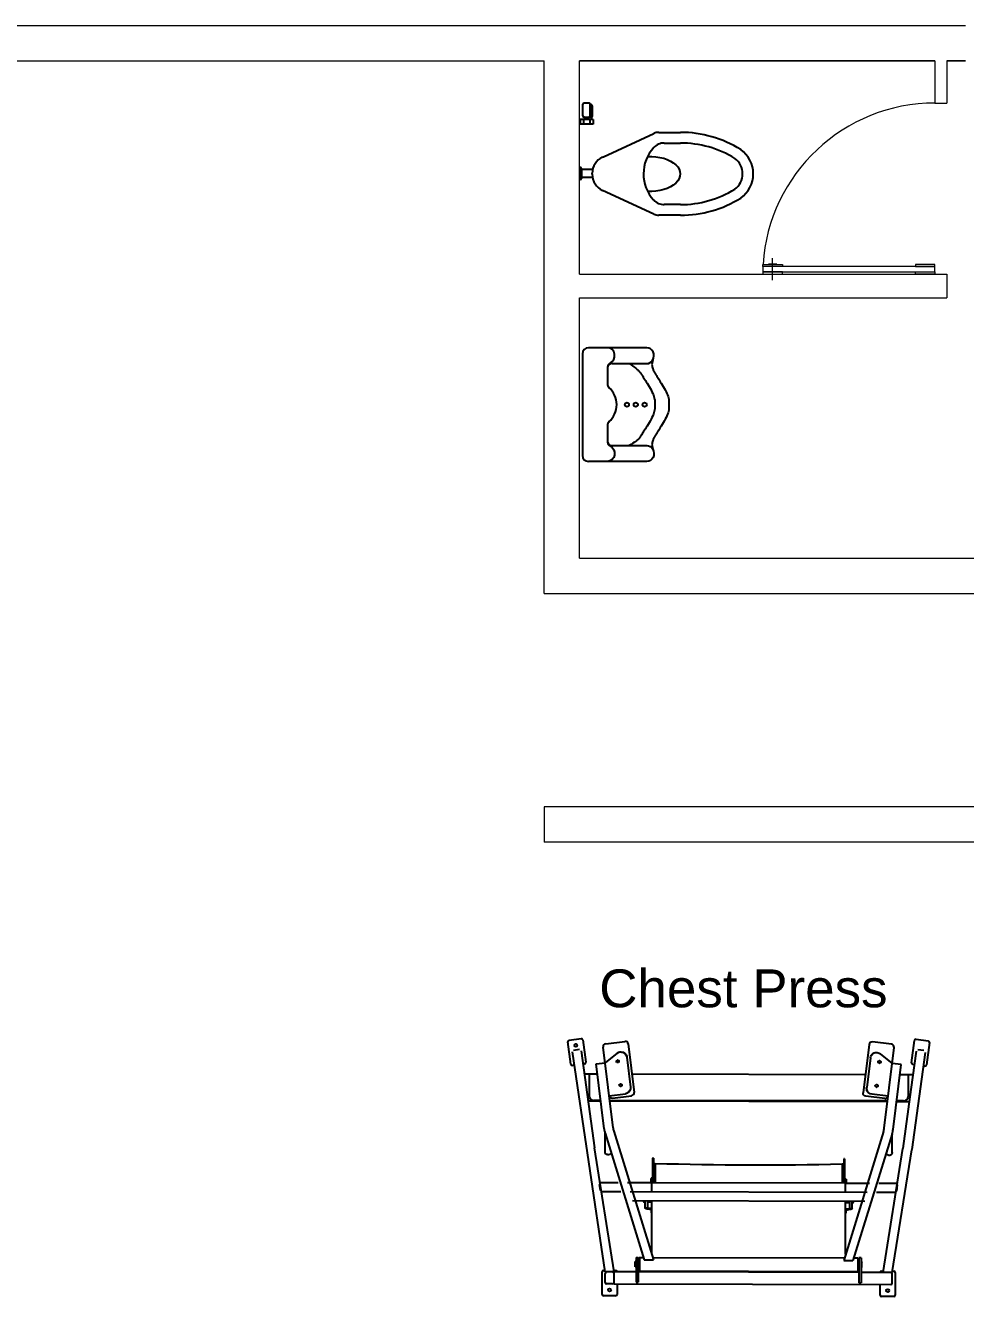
# Model space of a CAD drawing. Header units: millimetres. Extents: x 217.8 to 250.3, y 155.3 to 171.1.
# Drawn here: x 226 to 229.97, y 165.74 to 171.1 of the extents above; entities that cross this region are included whole.
import ezdxf

# ---------------------------------------------------------------- set-up
doc = ezdxf.new("R2010")
doc.units = ezdxf.units.MM
doc.layers.add('ARREDI_attrezzature', color=175, linetype='Continuous')
doc.layers.add('SANITARI', color=175, linetype='Continuous')
for name, color, linetype, lineweight in [('MURATURA_sezioni', 5, 'Continuous', 18), ('PORTE_infissi', 252, 'Continuous', 5), ('TESTO', 253, 'Continuous', 25)]:
    doc.layers.add(name, color=color, linetype=linetype, lineweight=lineweight)
doc.styles.get("Standard").update_dxf_attribs({"font": 'ARIAL.TTF'})

msp = doc.modelspace()

# ---------------------------------------------------------------- linework, layer by layer
at = {"layer": 'ARREDI_attrezzature', "linetype": 'Continuous'}
for p, q in [((228.305, 166.7165), (228.2921, 166.8109)), ((228.2976, 166.818), (228.3479, 166.8249)), ((228.3551, 166.8195), (228.368, 166.7251)), ((228.4524, 166.8035), (228.5329, 166.8134)), ((229.6585, 166.8011), (229.5781, 166.8109)), ((229.743, 166.7226), (229.7559, 166.817)), ((229.763, 166.8225), (229.8134, 166.8156)), ((229.8188, 166.8084), (229.8059, 166.714)), ((228.3107, 166.769), (228.449, 165.8403)), ((228.3158, 166.7767), (228.3415, 166.7802)), ((228.3484, 166.7741), (228.4045, 166.3639)), ((228.4832, 166.4487), (228.4414, 166.7894)), ((228.5004, 166.7635), (228.4492, 166.7226)), ((228.5004, 166.7635), (228.5082, 166.7677)), ((228.5082, 166.7677), (228.5122, 166.7686)), ((228.5122, 166.7686), (228.516, 166.7689)), ((228.5132, 166.7688), (228.5216, 166.7685)), ((228.516, 166.7689), (228.5206, 166.7684)), ((228.5206, 166.7684), (228.5245, 166.7673)), ((228.5216, 166.7685), (228.5254, 166.7674)), ((228.5245, 166.7673), (228.5287, 166.7653)), ((228.5254, 166.7674), (228.5296, 166.7653)), ((228.5287, 166.7653), (228.5318, 166.763)), ((228.5296, 166.7653), (228.5327, 166.7631)), ((228.5318, 166.763), (228.5348, 166.7601)), ((228.5327, 166.7631), (228.5356, 166.7602)), ((228.5348, 166.7601), (228.5372, 166.7567)), ((228.5356, 166.7602), (228.538, 166.7568)), ((228.5372, 166.7567), (228.539, 166.7533)), ((228.538, 166.7568), (228.5397, 166.7534)), ((228.547, 166.8023), (228.5721, 166.5981)), ((229.5639, 166.7999), (229.5389, 166.5957)), ((229.5713, 166.7512), (229.5729, 166.7542)), ((229.572, 166.7508), (229.5736, 166.754)), ((229.5729, 166.7542), (229.5754, 166.7578)), ((229.5736, 166.754), (229.5755, 166.7568)), ((229.5754, 166.7578), (229.5782, 166.7606)), ((229.5755, 166.7568), (229.5786, 166.7601)), ((229.5782, 166.7606), (229.582, 166.7632)), ((229.5786, 166.7601), (229.582, 166.7627)), ((229.582, 166.7632), (229.5853, 166.7648)), ((229.582, 166.7627), (229.5854, 166.7644)), ((229.5853, 166.7648), (229.5891, 166.766)), ((229.5854, 166.7644), (229.5898, 166.7659)), ((229.5891, 166.766), (229.5927, 166.7665)), ((229.5898, 166.7659), (229.5937, 166.7664)), ((229.5927, 166.7665), (229.5965, 166.7665)), ((229.5937, 166.7664), (229.598, 166.7663)), ((229.5965, 166.7665), (229.5977, 166.7663)), ((229.598, 166.7663), (229.6024, 166.7654)), ((229.6024, 166.7654), (229.6061, 166.7639)), ((229.6061, 166.7639), (229.6095, 166.7618)), ((229.6095, 166.7618), (229.6106, 166.761)), ((229.6106, 166.761), (229.6618, 166.7201)), ((229.6278, 166.4463), (229.6696, 166.7869)), ((229.7625, 166.7716), (229.7404, 166.6097)), ((229.8003, 166.7664), (229.7442, 166.3562)), ((229.7952, 166.7742), (229.7695, 166.7778)), ((228.3185, 166.7119), (228.3122, 166.7111)), ((228.3625, 166.7179), (228.3562, 166.7171)), ((228.4117, 166.718), (228.4496, 166.7226)), ((228.4454, 166.4441), (228.4117, 166.718)), ((228.4971, 166.7291), (228.4963, 166.729)), ((228.4972, 166.7284), (228.4978, 166.7318)), ((228.4972, 166.7279), (228.4972, 166.7284)), ((228.4972, 166.7284), (228.4972, 166.7284)), ((228.4979, 166.7263), (228.4972, 166.7279)), ((228.4978, 166.7318), (228.499, 166.7333)), ((228.4992, 166.7247), (228.4979, 166.7263)), ((228.499, 166.7333), (228.5006, 166.7343)), ((228.5008, 166.7238), (228.4992, 166.7247)), ((228.5006, 166.7343), (228.5027, 166.7346)), ((228.5025, 166.7235), (228.5008, 166.7238)), ((228.5026, 166.7346), (228.5018, 166.7345)), ((228.5018, 166.729), (228.5018, 166.729)), ((228.5026, 166.7235), (228.5018, 166.7234)), ((228.5046, 166.7239), (228.5025, 166.7235)), ((228.5027, 166.7346), (228.5044, 166.7343)), ((228.5044, 166.7343), (228.506, 166.7334)), ((228.5062, 166.7248), (228.5046, 166.7239)), ((228.506, 166.7334), (228.5073, 166.7318)), ((228.5074, 166.7263), (228.5062, 166.7248)), ((228.5073, 166.7318), (228.508, 166.7302)), ((228.5081, 166.7291), (228.5073, 166.729)), ((228.508, 166.7297), (228.5074, 166.7263)), ((228.508, 166.7302), (228.508, 166.7297)), ((228.539, 166.7533), (228.5402, 166.7494)), ((228.5397, 166.7534), (228.541, 166.7495)), ((228.5402, 166.7494), (228.5407, 166.7466)), ((228.5407, 166.7466), (228.5562, 166.6205)), ((228.541, 166.7495), (228.5415, 166.7467)), ((228.5415, 166.7467), (228.557, 166.6206)), ((229.5694, 166.7442), (229.554, 166.6181)), ((229.5702, 166.7441), (229.5547, 166.6181)), ((229.5694, 166.7442), (229.5713, 166.7512)), ((229.5702, 166.7441), (229.572, 166.7508)), ((229.6029, 166.7273), (229.6044, 166.7305)), ((229.6029, 166.7268), (229.6029, 166.7273)), ((229.6029, 166.7273), (229.6029, 166.7273)), ((229.6031, 166.7251), (229.6029, 166.7268)), ((229.6029, 166.7266), (229.6037, 166.7265)), ((229.604, 166.7232), (229.6031, 166.7251)), ((229.6053, 166.722), (229.604, 166.7232)), ((229.6044, 166.7305), (229.6059, 166.7316)), ((229.6069, 166.7213), (229.6053, 166.722)), ((229.6059, 166.7316), (229.6076, 166.7321)), ((229.6091, 166.7211), (229.6069, 166.7213)), ((229.6076, 166.7321), (229.6098, 166.732)), ((229.6083, 166.7211), (229.6091, 166.721)), ((229.6084, 166.7322), (229.6091, 166.7321)), ((229.6091, 166.7265), (229.6091, 166.7265)), ((229.6108, 166.7217), (229.6091, 166.7211)), ((229.6098, 166.732), (229.6114, 166.7313)), ((229.6123, 166.7228), (229.6108, 166.7217)), ((229.6114, 166.7313), (229.6127, 166.73)), ((229.6138, 166.726), (229.6123, 166.7228)), ((229.6127, 166.73), (229.6136, 166.7282)), ((229.6136, 166.7282), (229.6138, 166.7264)), ((229.6138, 166.7266), (229.6146, 166.7265)), ((229.6138, 166.7264), (229.6138, 166.726)), ((229.661, 166.7202), (229.6618, 166.7201)), ((229.6992, 166.7155), (229.6618, 166.7201)), ((229.6656, 166.4416), (229.6992, 166.7155)), ((229.7547, 166.7146), (229.7484, 166.7155)), ((229.7988, 166.7086), (229.7925, 166.7095)), ((228.4171, 166.6745), (228.362, 166.6745)), ((228.3818, 166.6745), (228.3818, 166.5833)), ((229.5483, 166.6721), (228.5627, 166.6745)), ((229.7489, 166.6721), (229.6939, 166.6721)), ((229.7292, 166.6721), (229.7292, 166.5809)), ((228.5095, 166.6282), (228.5087, 166.6281)), ((228.5095, 166.6276), (228.5102, 166.631)), ((228.5096, 166.6271), (228.5095, 166.6276)), ((228.5095, 166.6276), (228.5095, 166.6276)), ((228.5102, 166.6255), (228.5096, 166.6271)), ((228.5102, 166.631), (228.5114, 166.6325)), ((228.5116, 166.6239), (228.5102, 166.6255)), ((228.5114, 166.6325), (228.513, 166.6334)), ((228.5131, 166.623), (228.5116, 166.6239)), ((228.513, 166.6334), (228.5151, 166.6338)), ((228.5149, 166.6227), (228.5131, 166.623)), ((228.515, 166.6338), (228.5142, 166.6337)), ((228.5142, 166.6281), (228.5142, 166.6281)), ((228.515, 166.6227), (228.5142, 166.6226)), ((228.517, 166.6231), (228.5149, 166.6227)), ((228.5151, 166.6338), (228.5168, 166.6335)), ((228.5168, 166.6335), (228.5184, 166.6326)), ((228.5185, 166.624), (228.517, 166.6231)), ((228.5184, 166.6326), (228.5197, 166.631)), ((228.5197, 166.6255), (228.5185, 166.624)), ((228.5197, 166.631), (228.5203, 166.6294)), ((228.5204, 166.6289), (228.5197, 166.6255)), ((228.5205, 166.6282), (228.5197, 166.6281)), ((228.5203, 166.6294), (228.5204, 166.6289)), ((228.5394, 166.5934), (228.5357, 166.5924)), ((228.5402, 166.5935), (228.5365, 166.5925)), ((228.5427, 166.5948), (228.5394, 166.5934)), ((228.5435, 166.5949), (228.5402, 166.5935)), ((228.546, 166.5968), (228.5427, 166.5948)), ((228.5468, 166.5969), (228.5435, 166.5949)), ((228.5488, 166.5992), (228.546, 166.5968)), ((228.5496, 166.5993), (228.5468, 166.5969)), ((228.5518, 166.6027), (228.5488, 166.5992)), ((228.5526, 166.6028), (228.5496, 166.5993)), ((228.5538, 166.606), (228.5518, 166.6027)), ((228.5545, 166.6061), (228.5526, 166.6028)), ((228.5553, 166.61), (228.5538, 166.606)), ((228.5561, 166.6101), (228.5545, 166.6061)), ((228.5561, 166.6133), (228.5553, 166.61)), ((228.5562, 166.6205), (228.5561, 166.6133)), ((228.5569, 166.6134), (228.5561, 166.6101)), ((228.557, 166.6206), (228.5569, 166.6134)), ((229.5388, 166.5938), (229.5389, 166.5957)), ((229.5392, 166.5909), (229.5388, 166.5938)), ((229.5538, 166.6153), (229.554, 166.6181)), ((229.554, 166.6113), (229.5538, 166.6153)), ((229.5549, 166.6076), (229.554, 166.6113)), ((229.5545, 166.6152), (229.5547, 166.6181)), ((229.5548, 166.6112), (229.5545, 166.6152)), ((229.5556, 166.6075), (229.5548, 166.6112)), ((229.5564, 166.6037), (229.5549, 166.6076)), ((229.5571, 166.6036), (229.5556, 166.6075)), ((229.5584, 166.6002), (229.5564, 166.6037)), ((229.5592, 166.6001), (229.5571, 166.6036)), ((229.5609, 166.5973), (229.5584, 166.6002)), ((229.5616, 166.5972), (229.5592, 166.6001)), ((229.5643, 166.5943), (229.5609, 166.5973)), ((229.5651, 166.5942), (229.5616, 166.5972)), ((229.5678, 166.5923), (229.5643, 166.5943)), ((229.5685, 166.5922), (229.5651, 166.5942)), ((229.5905, 166.6265), (229.592, 166.6296)), ((229.5905, 166.626), (229.5905, 166.6265)), ((229.5905, 166.6265), (229.5905, 166.6265)), ((229.5907, 166.6243), (229.5905, 166.626)), ((229.5905, 166.6258), (229.5913, 166.6257)), ((229.5916, 166.6224), (229.5907, 166.6243)), ((229.5929, 166.6212), (229.5916, 166.6224)), ((229.592, 166.6296), (229.5935, 166.6308)), ((229.5945, 166.6204), (229.5929, 166.6212)), ((229.5935, 166.6308), (229.5953, 166.6313)), ((229.5967, 166.6203), (229.5945, 166.6204)), ((229.5953, 166.6313), (229.5974, 166.6311)), ((229.596, 166.6313), (229.5968, 166.6312)), ((229.596, 166.6202), (229.5967, 166.6201)), ((229.5984, 166.6208), (229.5967, 166.6203)), ((229.5968, 166.6257), (229.5968, 166.6257)), ((229.5974, 166.6311), (229.599, 166.6304)), ((229.5999, 166.6219), (229.5984, 166.6208)), ((229.599, 166.6304), (229.6003, 166.6292)), ((229.6014, 166.6251), (229.5999, 166.6219)), ((229.6003, 166.6292), (229.6012, 166.6273)), ((229.6012, 166.6273), (229.6014, 166.6256)), ((229.6014, 166.6256), (229.6014, 166.6251)), ((229.6015, 166.6258), (229.6022, 166.6257)), ((229.7404, 166.6097), (229.7065, 166.3615)), ((228.431, 166.5611), (228.3775, 166.5611)), ((228.4306, 166.5643), (228.4008, 166.5643)), ((228.4666, 166.5839), (228.5353, 166.5923)), ((229.6419, 166.5618), (228.469, 166.5643)), ((229.6416, 166.5587), (228.4694, 166.5611)), ((228.4806, 166.5741), (228.561, 166.584)), ((228.5357, 166.5924), (228.5345, 166.5922)), ((228.5365, 166.5925), (228.5353, 166.5923)), ((229.5402, 166.5883), (229.5392, 166.5909)), ((229.5418, 166.5858), (229.5402, 166.5883)), ((229.5441, 166.5837), (229.5418, 166.5858)), ((229.5497, 166.5816), (229.5441, 166.5837)), ((229.6304, 166.5717), (229.5497, 166.5816)), ((229.5757, 166.5899), (229.5678, 166.5923)), ((229.5765, 166.5898), (229.5685, 166.5922)), ((229.6444, 166.5815), (229.5757, 166.5899)), ((229.7326, 166.5587), (229.6799, 166.5587)), ((229.7101, 166.5618), (229.6803, 166.5618)), ((228.4859, 166.4348), (228.6542, 165.8905)), ((229.6251, 166.4324), (229.4568, 165.888)), ((228.4491, 166.425), (228.6147, 165.8905)), ((228.4494, 166.3454), (228.4494, 166.4238)), ((229.6619, 166.4225), (229.4962, 165.888)), ((229.6614, 166.3426), (229.6614, 166.4209))]:
    msp.add_line(p, q, dxfattribs=at)
at = {"layer": 'ARREDI_attrezzature'}
for p, q in [((228.4875, 165.8403), (228.4045, 166.3636)), ((228.4494, 166.3433), (228.4493, 166.3447)), ((228.4493, 166.3447), (228.4493, 166.3447)), ((228.45, 166.3412), (228.4494, 166.3433)), ((228.451, 166.3394), (228.45, 166.3412)), ((228.4526, 166.3377), (228.451, 166.3394)), ((228.4546, 166.3362), (228.4526, 166.3377)), ((228.4577, 166.3349), (228.4546, 166.3362)), ((228.4608, 166.3343), (228.4577, 166.3349)), ((228.4645, 166.3345), (228.4608, 166.3343)), ((228.4674, 166.3352), (228.4645, 166.3345)), ((228.4723, 166.3385), (228.4674, 166.3352)), ((229.6235, 165.8379), (229.7064, 166.3611)), ((229.6393, 166.3355), (229.6387, 166.3361)), ((229.6415, 166.3338), (229.6393, 166.3355)), ((229.6443, 166.3326), (229.6415, 166.3338)), ((229.6478, 166.3319), (229.6443, 166.3326)), ((229.6514, 166.332), (229.6478, 166.3319)), ((229.6545, 166.3329), (229.6514, 166.332)), ((229.6567, 166.334), (229.6545, 166.3329)), ((229.6588, 166.3356), (229.6567, 166.334)), ((229.6603, 166.3377), (229.6588, 166.3356)), ((229.6616, 166.3422), (229.6603, 166.3377)), ((229.6614, 166.3441), (229.6616, 166.3422)), ((229.6619, 165.8379), (229.7442, 166.356)), ((228.6533, 166.3201), (228.6502, 166.3201)), ((228.6502, 166.3201), (228.6502, 166.2166)), ((228.6533, 166.3201), (228.6533, 166.2166)), ((228.6533, 166.2982), (228.6607, 166.2982)), ((228.6607, 166.2982), (228.6607, 166.2166)), ((229.4502, 166.2957), (229.4577, 166.2957)), ((229.4502, 166.2957), (229.4502, 166.2142)), ((229.4607, 166.3176), (229.4577, 166.3176)), ((229.4577, 166.3176), (229.4577, 166.2142)), ((229.4607, 166.3176), (229.4607, 166.2142)), ((228.6432, 166.2337), (228.6432, 166.2147)), ((228.6432, 166.2337), (228.648, 166.2337)), ((228.648, 166.2322), (228.648, 166.2337)), ((228.648, 166.2322), (228.6487, 166.2322)), ((228.648, 166.2163), (228.648, 166.2322)), ((228.6487, 166.2155), (228.6487, 166.2401)), ((228.6502, 166.2401), (228.6487, 166.2401)), ((229.4529, 166.2218), (229.4529, 166.2218)), ((229.4529, 166.2218), (229.4529, 166.2217)), ((229.4623, 166.2376), (229.4607, 166.2376)), ((229.4623, 166.2131), (229.4623, 166.2376)), ((229.463, 166.2297), (229.4623, 166.2297)), ((229.4678, 166.2313), (229.463, 166.2313)), ((229.463, 166.2297), (229.463, 166.2313)), ((229.463, 166.2138), (229.463, 166.2297)), ((229.4678, 166.2313), (229.4678, 166.2122)), ((228.5052, 166.2155), (228.4255, 166.2155)), ((228.4299, 166.1835), (228.4264, 166.2094)), ((228.5154, 166.1774), (228.4307, 166.1774)), ((228.6432, 166.2155), (228.5447, 166.2155)), ((229.5561, 166.175), (228.5549, 166.1774)), ((228.6432, 166.2147), (228.648, 166.2147)), ((228.6469, 166.1774), (228.6469, 166.2147)), ((228.648, 166.2163), (228.648, 166.2147)), ((228.6487, 166.2155), (228.648, 166.2155)), ((229.4623, 166.2142), (228.6487, 166.2166)), ((229.463, 166.2131), (229.4623, 166.2131)), ((229.463, 166.2138), (229.463, 166.2122)), ((229.4678, 166.2122), (229.463, 166.2122)), ((229.464, 166.175), (229.464, 166.2122)), ((229.5663, 166.2131), (229.4678, 166.2131)), ((229.6802, 166.175), (229.5955, 166.175)), ((229.6854, 166.2131), (229.6057, 166.2131)), ((229.6802, 166.175), (229.6802, 166.175)), ((229.6807, 166.178), (229.6806, 166.178)), ((229.6811, 166.1811), (229.6846, 166.207)), ((229.6811, 166.1811), (229.6811, 166.1811)), ((229.6846, 166.207), (229.6846, 166.207)), ((229.685, 166.21), (229.685, 166.21)), ((229.6854, 166.2131), (229.6854, 166.2131)), ((229.5459, 166.1369), (228.5651, 166.1393)), ((228.612, 166.1393), (228.612, 166.1354)), ((228.612, 166.1354), (228.6135, 166.1339)), ((228.6135, 166.1393), (228.6135, 166.1339)), ((228.6183, 166.1339), (228.6135, 166.1339)), ((228.6183, 166.1096), (228.6183, 166.1393)), ((228.6185, 166.109), (228.6183, 166.1096)), ((228.6279, 166.1096), (228.6183, 166.1096)), ((228.6279, 166.1393), (228.6279, 166.1096)), ((228.6469, 166.1339), (228.6279, 166.1339)), ((228.6282, 166.1089), (228.6279, 166.1096)), ((228.6469, 165.9176), (228.6469, 166.1393)), ((229.464, 165.9152), (229.464, 166.1369)), ((229.4831, 166.1314), (229.464, 166.1314)), ((229.4831, 166.1071), (229.4831, 166.1369)), ((229.4926, 166.1071), (229.4926, 166.1369)), ((229.4974, 166.1314), (229.4926, 166.1314)), ((229.4974, 166.1314), (229.4974, 166.1369)), ((229.4974, 166.1314), (229.499, 166.133)), ((229.499, 166.133), (229.499, 166.1369)), ((228.6191, 166.1082), (228.6185, 166.109)), ((228.6202, 166.1074), (228.6191, 166.1082)), ((228.6218, 166.1067), (228.6202, 166.1074)), ((228.6239, 166.1061), (228.6218, 166.1067)), ((228.6273, 166.1054), (228.6239, 166.1061)), ((228.6374, 166.1046), (228.6273, 166.1054)), ((228.629, 166.1084), (228.6282, 166.1089)), ((228.6306, 166.1078), (228.629, 166.1084)), ((228.6374, 166.1071), (228.6306, 166.1078)), ((228.6469, 166.1071), (228.6374, 166.1071)), ((228.6374, 166.1046), (228.6469, 166.1046)), ((228.6437, 166.1046), (228.6437, 166.093)), ((229.4736, 166.1046), (229.464, 166.1046)), ((229.464, 166.1022), (229.4736, 166.1022)), ((229.4672, 166.0906), (229.4672, 166.1022)), ((229.4777, 166.1049), (229.4736, 166.1046)), ((229.4775, 166.1023), (229.4736, 166.1022)), ((229.4822, 166.1027), (229.4775, 166.1023)), ((229.4801, 166.1053), (229.4777, 166.1049)), ((229.4818, 166.1059), (229.4801, 166.1053)), ((229.4831, 166.1071), (229.4818, 166.1059)), ((229.4854, 166.1032), (229.4822, 166.1027)), ((229.4831, 166.1071), (229.4926, 166.1071)), ((229.488, 166.1039), (229.4854, 166.1032)), ((229.4897, 166.1045), (229.488, 166.1039)), ((229.4912, 166.1053), (229.4897, 166.1045)), ((229.4926, 166.1071), (229.4912, 166.1053)), ((228.5802, 165.9009), (228.5802, 165.7959)), ((228.5802, 165.9009), (228.5898, 165.9009)), ((228.5898, 165.9009), (228.5898, 165.7959)), ((228.5945, 165.9009), (228.5929, 165.8994)), ((228.5929, 165.8994), (228.5929, 165.8453)), ((228.5945, 165.9009), (228.6119, 165.9009)), ((228.5945, 165.9009), (228.5945, 165.8438)), ((228.6514, 165.9009), (229.4596, 165.8985)), ((229.499, 165.8985), (229.5165, 165.8985)), ((229.5165, 165.8985), (229.518, 165.8969)), ((229.5165, 165.8985), (229.5165, 165.8413)), ((229.518, 165.8969), (229.518, 165.8428)), ((229.5212, 165.8985), (229.5212, 165.7934)), ((229.5307, 165.8985), (229.5212, 165.8985)), ((229.5307, 165.8985), (229.5307, 165.7934)), ((228.4429, 165.8459), (228.4483, 165.8459)), ((228.4867, 165.8459), (228.4937, 165.8459)), ((228.5775, 165.884), (228.577, 165.8835)), ((228.577, 165.8612), (228.577, 165.8835)), ((228.5775, 165.8777), (228.577, 165.8771)), ((228.5795, 165.8755), (228.577, 165.8755)), ((228.5795, 165.8692), (228.577, 165.8692)), ((228.5775, 165.867), (228.577, 165.8675)), ((228.5775, 165.8607), (228.577, 165.8612)), ((228.5785, 165.884), (228.5775, 165.884)), ((228.5775, 165.8607), (228.5775, 165.884)), ((228.5785, 165.8777), (228.5775, 165.8777)), ((228.5785, 165.867), (228.5775, 165.867)), ((228.5785, 165.8607), (228.5775, 165.8607)), ((228.5785, 165.884), (228.5785, 165.8607)), ((228.5794, 165.8835), (228.5787, 165.8835)), ((228.5787, 165.8612), (228.5787, 165.8835)), ((228.5794, 165.8771), (228.5787, 165.8771)), ((228.5794, 165.8675), (228.5787, 165.8675)), ((228.5794, 165.8612), (228.5787, 165.8612)), ((228.5794, 165.8612), (228.5794, 165.8835)), ((228.5795, 165.884), (228.5795, 165.8607)), ((228.5795, 165.8755), (228.5795, 165.8755)), ((228.5795, 165.8692), (228.5795, 165.8692)), ((228.5929, 165.884), (228.5898, 165.884)), ((228.5929, 165.8607), (228.5898, 165.8607)), ((228.5945, 165.8438), (228.5929, 165.8453)), ((228.5945, 165.8438), (229.5165, 165.8413)), ((228.6147, 165.8905), (228.6542, 165.8905)), ((229.4568, 165.888), (229.4962, 165.888)), ((229.5165, 165.8413), (229.518, 165.8428)), ((229.5212, 165.8816), (229.518, 165.8816)), ((229.5212, 165.8582), (229.518, 165.8582)), ((229.5314, 165.8816), (229.5314, 165.8582)), ((229.5315, 165.881), (229.5323, 165.881)), ((229.5315, 165.8587), (229.5315, 165.881)), ((229.5315, 165.8747), (229.5323, 165.8747)), ((229.5315, 165.8731), (229.534, 165.8731)), ((229.5315, 165.8667), (229.534, 165.8667)), ((229.5315, 165.8587), (229.5323, 165.8587)), ((229.5323, 165.8587), (229.5323, 165.881)), ((229.5324, 165.8816), (229.5324, 165.8582)), ((229.5324, 165.8816), (229.5334, 165.8816)), ((229.5324, 165.8752), (229.5334, 165.8752)), ((229.5324, 165.8582), (229.5334, 165.8582)), ((229.5334, 165.8816), (229.5339, 165.881)), ((229.5334, 165.8582), (229.5334, 165.8816)), ((229.5334, 165.8752), (229.5339, 165.8747)), ((229.5334, 165.8582), (229.5339, 165.8587)), ((229.5339, 165.8587), (229.5339, 165.881)), ((229.6172, 165.8435), (229.6242, 165.8435)), ((229.6627, 165.8435), (229.668, 165.8435)), ((228.4366, 165.7443), (228.4366, 165.8396)), ((228.4875, 165.8403), (228.449, 165.8403)), ((228.4493, 165.7949), (228.4493, 165.8335)), ((228.4813, 165.8396), (228.4554, 165.8396)), ((228.4813, 165.7888), (228.4554, 165.7888)), ((228.4874, 165.7949), (228.4874, 165.8335)), ((228.5802, 165.8396), (228.4882, 165.8396)), ((228.4882, 165.7888), (228.4882, 165.8396)), ((228.4882, 165.7888), (229.6556, 165.7863)), ((228.5001, 165.7888), (228.5001, 165.7443)), ((228.5802, 165.7959), (228.5898, 165.7959)), ((229.5212, 165.8371), (228.5898, 165.8396)), ((229.5212, 165.7934), (229.5307, 165.7934)), ((229.6556, 165.8371), (229.5307, 165.8371)), ((229.6619, 165.8379), (229.6235, 165.8379)), ((229.6617, 165.7924), (229.6617, 165.831)), ((229.6744, 165.8371), (229.6744, 165.7419)), ((228.4937, 165.738), (228.4429, 165.738)), ((229.6109, 165.7419), (229.6109, 165.7863)), ((229.668, 165.7355), (229.6172, 165.7355))]:
    msp.add_line(p, q, dxfattribs=at)
at = {"layer": 'ARREDI_attrezzature', "linetype": 'Continuous'}
msp.add_circle((228.3262, 166.7963), 0.00635, dxfattribs=at)
at = {"layer": 'ARREDI_attrezzature'}
for centre in [(228.4683, 165.7634), (229.6426, 165.7609)]:
    msp.add_circle(centre, 0.00635, dxfattribs=at)
at = {"layer": 'ARREDI_attrezzature', "linetype": 'Continuous'}
for centre, radius, start, end in [((228.2984, 166.8117), 0.00635, 97.781, 187.781), ((228.3488, 166.8186), 0.00635, 7.781, 97.781), ((228.5344, 166.8008), 0.0127, 7, 97), ((229.5766, 166.7983), 0.0127, 83, 173), ((229.7622, 166.8162), 0.00635, 82.219, 172.219), ((229.8125, 166.8093), 0.00635, 352.219, 82.219), ((228.454, 166.7909), 0.0127, 97, 187), ((229.657, 166.7885), 0.0127, 353, 83), ((228.3113, 166.7174), 0.00635, 187.781, 277.781), ((228.3617, 166.7242), 0.00635, 277.781, 7.781), ((229.7493, 166.7218), 0.00635, 172.219, 262.219), ((229.7996, 166.7149), 0.00635, 262.219, 352.219), ((228.5595, 166.5966), 0.0127, 277, 7), ((228.4008, 166.5833), 0.019, 180, 270), ((228.479, 166.5867), 0.0127, 187, 277), ((229.6319, 166.5843), 0.0127, 263, 353), ((229.7101, 166.5809), 0.019, 270, 0), ((228.584, 166.4611), 0.1397, 187, 195), ((228.584, 166.4611), 0.1016, 187, 195), ((229.5269, 166.4587), 0.1016, 345, 353), ((229.5269, 166.4587), 0.1397, 345, 353)]:
    msp.add_arc(centre, radius, start, end, dxfattribs=at)
at = {"layer": 'ARREDI_attrezzature'}
for centre, radius, start, end in [((229.1018, 181.2202), 14.9285, 268.30696, 271.33733), ((228.6469, 166.093), 0.00317, 180, 270), ((229.464, 166.0906), 0.00317, 270, 0), ((228.4429, 165.8396), 0.00635, 90, 180), ((228.4937, 165.8396), 0.00635, 0, 90), ((228.5787, 165.8836), 0.000127, 180, 270), ((228.5787, 165.8773), 0.000127, 180, 270), ((228.5794, 165.8836), 0.000127, 270, 0), ((228.5794, 165.8773), 0.000127, 270, 0), ((229.5315, 165.8812), 0.000127, 180, 270), ((229.5323, 165.8812), 0.000127, 270, 0), ((229.6172, 165.8371), 0.00635, 90, 180), ((229.668, 165.8371), 0.00635, 0, 90), ((228.4554, 165.8335), 0.0061, 90, 180), ((228.4554, 165.7949), 0.0061, 180, 270), ((228.4813, 165.8335), 0.0061, 0, 90), ((228.4813, 165.7949), 0.0061, 270, 0), ((229.6556, 165.831), 0.0061, 0, 90), ((229.6556, 165.7924), 0.0061, 270, 0), ((228.4429, 165.7443), 0.00635, 180, 270), ((228.4937, 165.7443), 0.00635, 270, 0), ((229.6172, 165.7419), 0.00635, 180, 270), ((229.668, 165.7419), 0.00635, 270, 0)]:
    msp.add_arc(centre, radius, start, end, dxfattribs=at)
at = {"layer": 'MURATURA_sezioni'}
for p, q in [((217.7604, 171.1043), (229.9715, 171.1043)), ((217.9104, 170.9543), (228.1919, 170.9543)), ((228.1919, 168.7043), (228.1919, 170.9543)), ((228.3419, 170.0543), (228.3419, 170.9543)), ((228.3419, 170.9543), (229.8419, 170.9543)), ((229.8419, 170.9543), (228.3419, 170.9543)), ((229.8419, 170.9543), (229.8419, 170.7763)), ((229.8919, 170.9543), (229.8919, 170.7763)), ((229.8919, 170.9543), (229.9715, 170.9543)), ((229.9715, 170.9543), (229.8919, 170.9543)), ((229.8419, 170.7763), (229.8919, 170.7763)), ((228.3419, 170.0543), (229.8919, 170.0543)), ((228.3419, 170.0543), (228.9419, 170.0543)), ((229.8919, 170.0543), (229.8919, 169.9543)), ((228.3419, 168.8543), (228.3419, 169.9543)), ((228.3419, 169.9543), (229.8919, 169.9543)), ((228.3419, 169.9543), (228.9419, 169.9543)), ((228.3419, 168.8543), (230.9855, 168.8543)), ((228.1919, 168.7043), (230.9698, 168.7043)), ((232.8263, 167.8043), (228.1919, 167.8043)), ((228.1919, 167.8043), (228.1919, 167.6543)), ((232.8263, 167.6543), (228.1919, 167.6543))]:
    msp.add_line(p, q, dxfattribs=at)
at = {"layer": 'PORTE_infissi'}
msp.add_line((229.1569, 170.028), (229.1569, 170.1215), dxfattribs=at)
for points in [[(229.1157, 170.0864), (229.1157, 170.0952), (229.1981, 170.0952), (229.1981, 170.0864)], [(229.1157, 170.0638), (229.8419, 170.0638), (229.8419, 170.0856), (229.1157, 170.0856)], [(229.8419, 170.0864), (229.8419, 170.0952), (229.7595, 170.0952), (229.7595, 170.0864)], [(229.1157, 170.0631), (229.1157, 170.0543), (229.1981, 170.0543), (229.1981, 170.0631)], [(229.8419, 170.0631), (229.8419, 170.0543), (229.7595, 170.0543), (229.7595, 170.0631)]]:
    msp.add_lwpolyline(points, close=True, dxfattribs=at)
at = {"layer": 'PORTE_infissi', "const_width": 0.00436}
for points in [[(229.1381, 170.0978), (229.1757, 170.0978)], [(229.1381, 170.0517), (229.1757, 170.0517)]]:
    msp.add_lwpolyline(points, dxfattribs=at)
at = {"layer": 'PORTE_infissi'}
msp.add_arc((229.8419, 170.0493), 0.7271, 90, 176.3811, dxfattribs=at)
at = {"layer": 'SANITARI'}
for p, q in [((228.3559, 170.7219), (228.3559, 170.7715)), ((228.382, 170.7765), (228.3609, 170.7765)), ((228.387, 170.7219), (228.387, 170.7715)), ((228.3914, 170.7073), (228.3914, 170.7665)), ((228.3958, 170.7219), (228.3958, 170.7621)), ((228.3986, 170.7073), (228.3443, 170.7073)), ((228.3443, 170.7073), (228.3443, 170.6868)), ((228.3986, 170.6868), (228.3443, 170.6868)), ((228.3579, 170.7073), (228.3579, 170.6868)), ((228.3609, 170.7169), (228.3609, 170.7169)), ((228.3609, 170.7169), (228.382, 170.7169)), ((228.366, 170.7119), (228.366, 170.7073)), ((228.385, 170.7073), (228.385, 170.6868)), ((228.3986, 170.7073), (228.3986, 170.6868)), ((228.443, 170.5498), (228.6552, 170.648)), ((228.6762, 170.6526), (228.7677, 170.6526)), ((228.7677, 170.6526), (228.7677, 170.6526)), ((228.6991, 170.6076), (228.7678, 170.6076)), ((228.4386, 170.5477), (228.443, 170.5498)), ((228.3443, 170.5039), (228.3443, 170.453)), ((228.3452, 170.5039), (228.3443, 170.5039)), ((228.3499, 170.4992), (228.3499, 170.4577)), ((228.3968, 170.4955), (228.3499, 170.4955)), ((228.3965, 170.4614), (228.3499, 170.4614)), ((228.3951, 170.4755), (228.3951, 170.4797)), ((228.3452, 170.453), (228.3443, 170.453)), ((228.6552, 170.3072), (228.4386, 170.4075)), ((228.7677, 170.3026), (228.6762, 170.3026)), ((228.7678, 170.3476), (228.6991, 170.3476)), ((228.3536, 169.7172), (228.3536, 169.2882)), ((228.6254, 169.7427), (228.3791, 169.7427)), ((228.4597, 169.6576), (228.4597, 169.5892)), ((228.478, 169.6759), (228.6254, 169.6759)), ((228.5517, 169.6759), (228.5592, 169.671)), ((228.5592, 169.671), (228.5655, 169.6667)), ((228.5655, 169.6667), (228.5709, 169.6629)), ((228.5709, 169.6629), (228.5754, 169.6596)), ((228.5754, 169.6596), (228.5792, 169.6567)), ((228.5792, 169.6567), (228.5824, 169.654)), ((228.5824, 169.654), (228.5852, 169.6516)), ((228.6478, 169.6775), (228.6474, 169.6717)), ((228.6474, 169.6717), (228.6476, 169.6665)), ((228.6476, 169.6665), (228.6483, 169.662)), ((228.649, 169.684), (228.6478, 169.6775)), ((228.6483, 169.662), (228.6493, 169.658)), ((228.651, 169.6913), (228.649, 169.684)), ((228.6493, 169.658), (228.6505, 169.6544)), ((228.6505, 169.6544), (228.6518, 169.6512)), ((228.5852, 169.6516), (228.5876, 169.6494)), ((228.5876, 169.6494), (228.5897, 169.6472)), ((228.5897, 169.6472), (228.5917, 169.645)), ((228.5917, 169.645), (228.5935, 169.6429)), ((228.5935, 169.6429), (228.5953, 169.6407)), ((228.5953, 169.6407), (228.597, 169.6385)), ((228.597, 169.6385), (228.5986, 169.6362)), ((228.5986, 169.6362), (228.6003, 169.6338)), ((228.6003, 169.6338), (228.6021, 169.6313)), ((228.6021, 169.6313), (228.604, 169.6286)), ((228.604, 169.6286), (228.606, 169.6256)), ((228.606, 169.6256), (228.6082, 169.6223)), ((228.6082, 169.6223), (228.6106, 169.6187)), ((228.6106, 169.6187), (228.6133, 169.6147)), ((228.6133, 169.6147), (228.6162, 169.6102)), ((228.6162, 169.6102), (228.6194, 169.6052)), ((228.6194, 169.6052), (228.623, 169.5995)), ((228.623, 169.5995), (228.6269, 169.5933)), ((228.6518, 169.6512), (228.653, 169.6483)), ((228.653, 169.6483), (228.6542, 169.6456)), ((228.6542, 169.6456), (228.6554, 169.6431)), ((228.6554, 169.6431), (228.6567, 169.6407)), ((228.6567, 169.6407), (228.6579, 169.6384)), ((228.6579, 169.6384), (228.6593, 169.6361)), ((228.6593, 169.6361), (228.6607, 169.6337)), ((228.6607, 169.6337), (228.6623, 169.6312)), ((228.6623, 169.6312), (228.664, 169.6285)), ((228.664, 169.6285), (228.6659, 169.6256)), ((228.6659, 169.6256), (228.6681, 169.6223)), ((228.6681, 169.6223), (228.6704, 169.6187)), ((228.6704, 169.6187), (228.673, 169.6147)), ((228.673, 169.6147), (228.6759, 169.6102)), ((228.6759, 169.6102), (228.6792, 169.6052)), ((228.6792, 169.6052), (228.6827, 169.5995)), ((228.6827, 169.5995), (228.6867, 169.5933)), ((228.6269, 169.5933), (228.6311, 169.5865)), ((228.6311, 169.5865), (228.6353, 169.5794)), ((228.6353, 169.5794), (228.6396, 169.572)), ((228.6396, 169.572), (228.6437, 169.5646)), ((228.6437, 169.5646), (228.6474, 169.5573)), ((228.6474, 169.5573), (228.6508, 169.5502)), ((228.6508, 169.5502), (228.6536, 169.5435)), ((228.6867, 169.5933), (228.6908, 169.5865)), ((228.6908, 169.5865), (228.6951, 169.5794)), ((228.6951, 169.5794), (228.6993, 169.572)), ((228.6993, 169.572), (228.7034, 169.5646)), ((228.7034, 169.5646), (228.7072, 169.5573)), ((228.7072, 169.5573), (228.7105, 169.5502)), ((228.7105, 169.5502), (228.7133, 169.5435)), ((228.6536, 169.5435), (228.6558, 169.5372)), ((228.6558, 169.5372), (228.6573, 169.5314)), ((228.6573, 169.5314), (228.6584, 169.5261)), ((228.6584, 169.5261), (228.6591, 169.521)), ((228.6591, 169.521), (228.6594, 169.5162)), ((228.6594, 169.5162), (228.6596, 169.5116)), ((228.6596, 169.4938), (228.6594, 169.4892)), ((228.6596, 169.5116), (228.6596, 169.5071)), ((228.6596, 169.5071), (228.6596, 169.5027)), ((228.6596, 169.5027), (228.6596, 169.4983)), ((228.6596, 169.4983), (228.6596, 169.4938)), ((228.7133, 169.5435), (228.7155, 169.5372)), ((228.7155, 169.5372), (228.7171, 169.5314)), ((228.7171, 169.5314), (228.7181, 169.5261)), ((228.7181, 169.5261), (228.7188, 169.521)), ((228.7188, 169.521), (228.7192, 169.5162)), ((228.7192, 169.5162), (228.7193, 169.5116)), ((228.7193, 169.4938), (228.7192, 169.4892)), ((228.7193, 169.5116), (228.7193, 169.5071)), ((228.7193, 169.5071), (228.7193, 169.5027)), ((228.7193, 169.5027), (228.7193, 169.4983)), ((228.7193, 169.4983), (228.7193, 169.4938)), ((228.6437, 169.4408), (228.6396, 169.4334)), ((228.6474, 169.4481), (228.6437, 169.4408)), ((228.6508, 169.4552), (228.6474, 169.4481)), ((228.6536, 169.4619), (228.6508, 169.4552)), ((228.6558, 169.4682), (228.6536, 169.4619)), ((228.6573, 169.474), (228.6558, 169.4682)), ((228.6584, 169.4794), (228.6573, 169.474)), ((228.6591, 169.4844), (228.6584, 169.4794)), ((228.6594, 169.4892), (228.6591, 169.4844)), ((228.7034, 169.4408), (228.6993, 169.4334)), ((228.7072, 169.4481), (228.7034, 169.4408)), ((228.7105, 169.4552), (228.7072, 169.4481)), ((228.7133, 169.4619), (228.7105, 169.4552)), ((228.7155, 169.4682), (228.7133, 169.4619)), ((228.7171, 169.474), (228.7155, 169.4682)), ((228.7181, 169.4794), (228.7171, 169.474)), ((228.7188, 169.4844), (228.7181, 169.4794)), ((228.7192, 169.4892), (228.7188, 169.4844)), ((228.4597, 169.4162), (228.4597, 169.344)), ((228.6107, 169.3867), (228.6083, 169.3831)), ((228.6133, 169.3907), (228.6107, 169.3867)), ((228.6162, 169.3952), (228.6133, 169.3907)), ((228.6194, 169.4002), (228.6162, 169.3952)), ((228.623, 169.4059), (228.6194, 169.4002)), ((228.6269, 169.4121), (228.623, 169.4059)), ((228.6311, 169.4189), (228.6269, 169.4121)), ((228.6353, 169.426), (228.6311, 169.4189)), ((228.6396, 169.4334), (228.6353, 169.426)), ((228.6704, 169.3867), (228.6681, 169.3831)), ((228.673, 169.3907), (228.6704, 169.3867)), ((228.6759, 169.3952), (228.673, 169.3907)), ((228.6792, 169.4002), (228.6759, 169.3952)), ((228.6827, 169.4059), (228.6792, 169.4002)), ((228.6867, 169.4121), (228.6827, 169.4059)), ((228.6908, 169.4189), (228.6867, 169.4121)), ((228.6951, 169.426), (228.6908, 169.4189)), ((228.6993, 169.4334), (228.6951, 169.426)), ((228.5602, 169.3349), (228.5517, 169.3295)), ((228.5673, 169.3395), (228.5602, 169.3349)), ((228.5731, 169.3435), (228.5673, 169.3395)), ((228.578, 169.3469), (228.5731, 169.3435)), ((228.5819, 169.3498), (228.578, 169.3469)), ((228.5851, 169.3524), (228.5819, 169.3498)), ((228.5877, 169.3546), (228.5851, 169.3524)), ((228.59, 169.3568), (228.5877, 169.3546)), ((228.5919, 169.3588), (228.59, 169.3568)), ((228.5936, 169.3609), (228.5919, 169.3588)), ((228.5952, 169.3629), (228.5936, 169.3609)), ((228.5967, 169.365), (228.5952, 169.3629)), ((228.5981, 169.3671), (228.5967, 169.365)), ((228.5995, 169.3694), (228.5981, 169.3671)), ((228.601, 169.3717), (228.5995, 169.3694)), ((228.6026, 169.3742), (228.601, 169.3717)), ((228.6043, 169.3769), (228.6026, 169.3742)), ((228.6062, 169.3799), (228.6043, 169.3769)), ((228.6083, 169.3831), (228.6062, 169.3799)), ((228.6476, 169.3389), (228.6474, 169.3337)), ((228.6474, 169.3337), (228.6478, 169.328)), ((228.6483, 169.3434), (228.6476, 169.3389)), ((228.6493, 169.3474), (228.6483, 169.3434)), ((228.6505, 169.351), (228.6493, 169.3474)), ((228.6518, 169.3542), (228.6505, 169.351)), ((228.653, 169.3571), (228.6518, 169.3542)), ((228.6542, 169.3598), (228.653, 169.3571)), ((228.6554, 169.3623), (228.6542, 169.3598)), ((228.6567, 169.3647), (228.6554, 169.3623)), ((228.6579, 169.367), (228.6567, 169.3647)), ((228.6593, 169.3693), (228.6579, 169.367)), ((228.6607, 169.3717), (228.6593, 169.3693)), ((228.6623, 169.3742), (228.6607, 169.3717)), ((228.664, 169.3769), (228.6623, 169.3742)), ((228.6659, 169.3799), (228.664, 169.3769)), ((228.6681, 169.3831), (228.6659, 169.3799)), ((228.478, 169.3295), (228.6254, 169.3295)), ((228.6478, 169.328), (228.649, 169.3214)), ((228.649, 169.3214), (228.651, 169.3141)), ((228.6254, 169.2627), (228.3791, 169.2627))]:
    msp.add_line(p, q, dxfattribs=at)
for centre in [(228.5417, 169.5027), (228.5791, 169.5027), (228.6165, 169.5027)]:
    msp.add_circle(centre, 0.00872, dxfattribs=at)
for centre, radius, start, end in [((228.3609, 170.7715), 0.00503, 90, 180), ((228.382, 170.7715), 0.00503, 0, 90), ((228.3864, 170.7665), 0.00503, 0, 82.7176), ((228.3907, 170.7621), 0.00503, 0, 83.1319), ((228.3609, 170.7219), 0.00503, 180, 270), ((228.3609, 170.7119), 0.00503, 0, 90), ((228.382, 170.7219), 0.00503, 270, 0), ((228.3907, 170.7219), 0.00503, 276.8681, 0), ((228.6762, 170.6026), 0.05, 90, 114.8424), ((228.7683, 170.1736), 0.479, 58.0125, 90.0644), ((228.7761, 170.477), 0.1644, 137.4772, 221.9712), ((228.6991, 170.5476), 0.06, 90, 137.4772), ((228.7683, 170.1736), 0.434, 58.1877, 90.0676), ((228.9501, 170.4776), 0.125, 305.0968, 54.9032), ((228.4701, 170.4797), 0.075, 114.8424, 180), ((228.9501, 170.4776), 0.08, 305.8958, 54.1042), ((228.3452, 170.4992), 0.00466, 0, 90), ((228.4701, 170.4755), 0.075, 180, 245.1576), ((228.3452, 170.4577), 0.00466, 270, 0), ((228.7683, 170.7816), 0.434, 269.9324, 301.8123), ((228.6991, 170.4076), 0.06, 222.5228, 270), ((228.7683, 170.7816), 0.479, 269.9356, 301.9875), ((228.6762, 170.3526), 0.05, 245.1576, 270), ((228.3791, 169.7172), 0.0255, 90, 180), ((228.478, 169.6614), 0.0183, 113.2155, 180), ((228.478, 169.6576), 0.0183, 90, 180), ((228.478, 169.5892), 0.0183, 180, 228.1597), ((228.4006, 169.5027), 0.0978, 311.8403, 48.1597), ((228.478, 169.4162), 0.0183, 131.8403, 180), ((228.478, 169.3478), 0.0183, 180, 270), ((228.478, 169.344), 0.0183, 180, 246.7845), ((228.3791, 169.2882), 0.0255, 180, 270)]:
    msp.add_arc(centre, radius, start, end, dxfattribs=at)
at = {"layer": 'SANITARI', "extrusion": (-7.7358e-16, -7.7358e-16, -1)}
msp.add_ellipse((228.6388, 170.477), major_axis=(0.1278, 0), ratio=0.579882, start_param=4.637148, end_param=7.929222, dxfattribs=at)
at = {"layer": 'SANITARI'}
for centre, start_param, end_param in [((228.4597, 169.7093), 0.372675, 3.141593), ((228.6254, 169.7093), 1.002327, 3.141593), ((228.6254, 169.7093), 0, 1.002327)]:
    msp.add_ellipse(centre, major_axis=(0, -0.0334), ratio=0.91146, start_param=start_param, end_param=end_param, dxfattribs=at)
at = {"layer": 'SANITARI', "extrusion": (0, 0, -1)}
for centre, start_param, end_param in [((228.4597, 169.2961), 0.372675, 3.141593), ((228.6254, 169.2961), 0, 1.002327), ((228.6254, 169.2961), 1.002327, 3.141593)]:
    msp.add_ellipse(centre, major_axis=(0, 0.0334), ratio=0.91146, start_param=start_param, end_param=end_param, dxfattribs=at)

# ---------------------------------------------------------------- texts
at = {"layer": 'TESTO'}
msp.add_text('Chest Press', height=0.16, dxfattribs=at).set_placement((228.4248, 166.9573))

doc.saveas('drawing.dxf')
